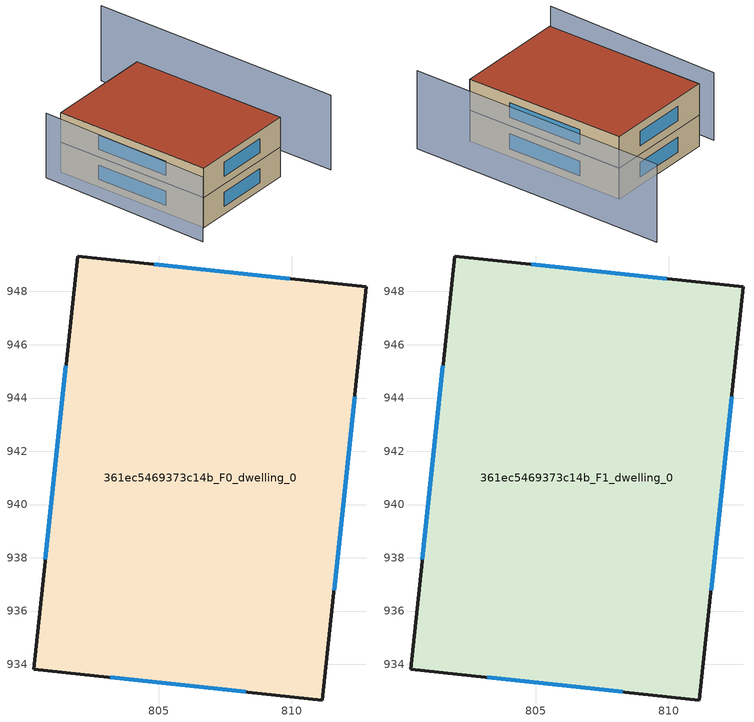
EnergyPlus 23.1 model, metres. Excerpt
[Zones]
361ec5469373c14b_F0_dwelling_0
 floor ground (EU_floor_Construction): 812.8,948.17 811.14,932.66 800.3,933.82 801.95,949.33 z0
 wall outside (EU_wall_Construction): 811.14,932.66 812.8,948.17 801.95,949.33 800.3,933.82 811.14,932.66 z0:3
 window (EU_Window_Construction): 811.58,936.78 812.36,944.05 / 803.18,933.51 808.26,932.97 / 801.51,945.21 800.74,937.94 / 809.92,948.48 804.83,949.03 z0.8:2.2
361ec5469373c14b_F1_dwelling_0
 floor to 361ec5469373c14b_F0_dwelling_0 (EU_floor_Construction): 812.8,948.17 811.14,932.66 800.3,933.82 801.95,949.33 z3
 wall outside (EU_wall_Construction): 811.14,932.66 812.8,948.17 801.95,949.33 800.3,933.82 811.14,932.66 z3:6
 window (EU_Window_Construction): 811.58,936.78 812.36,944.05 / 803.18,933.51 808.26,932.97 / 801.51,945.21 800.74,937.94 / 809.92,948.48 804.83,949.03 z3.8:5.2
 roof outside (EU_roof_Construction): 811.14,932.66 812.8,948.17 801.95,949.33 800.3,933.82 z6
shading: 814.43,929.54 817.17,954.45 z0:7.5; 800.49,949.88 798.16,932.63 z0:6.5
[Building]
EU S2 Campaign: North Axis=0; Terrain=City; Solar Distribution=FullExterior
[Site:Location]
Cape.Town.Intl.AP: Latitude=-33.965; Longitude=18.602; Time Zone=2; Elevation=46
[SizingPeriod:WeatherFileDays]
AnnualSizingPeriod: Begin Month=1; Begin Day of Month=1; End Month=12; End Day of Month=31; Day of Week for Start Day=Monday; Use Weather File Daylight Saving Period=No; Use Weather File Rain and Snow Indicators=No
[MATERIAL]
EU_InternalMass_Material: Roughness=MediumRough; Thickness=0.1; Conductivity=1; Density=1800; Specific Heat=900; Thermal Absorptance=0.9; Solar Absorptance=0.7; Visible Absorptance=0.7
[MATERIAL:NOMASS] Roughness=MediumRough; Thermal Absorptance=0.9; Solar Absorptance=0.7; Visible Absorptance=0.7
Name | Thermal Resistance
EU_wall_NoMass | 0.49467
EU_roof_NoMass | 0.448442
EU_floor_NoMass | 1.33616
[WINDOWMATERIAL:SIMPLEGLAZINGSYSTEM]
EU_Window_SimpleGlazing: UFactor=4.49049; Solar Heat Gain Coefficient=0.75; Visible Transmittance=0.75
[CONSTRUCTION]
EU_wall_Construction: EU_wall_NoMass
EU_roof_Construction: EU_roof_NoMass
EU_floor_Construction: EU_floor_NoMass
EU_Window_Construction: EU_Window_SimpleGlazing
EU_InternalMass_Construction: EU_InternalMass_Material
[ZONE] Type=1; Multiplier=1; Ceiling Height=autocalculate; Floor Area=autocalculate; Part of Total Floor Area=Yes
Name | Volume
361ec5469373c14b_F0_dwelling_0 | 510.706
361ec5469373c14b_F1_dwelling_0 | 510.705
[INTERNALMASS] Construction=EU_InternalMass_Construction; Surface Area=170.235
Name | Zone or ZoneList
361ec5469373c14b_F0_dwelling_0_EU_InternalMass | 361ec5469373c14b_F0_dwelling_0
361ec5469373c14b_F1_dwelling_0_EU_InternalMass | 361ec5469373c14b_F1_dwelling_0
[OTHEREQUIPMENT] Fuel Type=Electricity; Design Level Calculation Method=Watts/Area; Power per Zone Floor Area=1; Fraction Latent=0; Fraction Radiant=0; Fraction Lost=0; Carbon Dioxide Generation Rate=0; EndUse Subcategory=EU_Step8_InternalGains
Name | Zone or ZoneList or Space or SpaceList | Schedule
EU_Step8_InternalGain_361ec5469373c14b_F0_dwelling_0_f000 | 361ec5469373c14b_F0_dwelling_0 | EU_Step8_GainSchedule_361ec5469373c14b_F0_dwelling_0_f000
EU_Step8_InternalGain_361ec5469373c14b_F1_dwelling_0_f000 | 361ec5469373c14b_F1_dwelling_0 | EU_Step8_GainSchedule_361ec5469373c14b_F1_dwelling_0_f000
[ZONEVENTILATION:DESIGNFLOWRATE] Schedule=EU_AlwaysOn; Design Flow Rate Calculation Method=AirChanges/Hour; Air Changes per Hour=0.665257; Ventilation Type=Natural; Fan Pressure Rise=0; Fan Total Efficiency=1; Constant Term Coefficient=1; Temperature Term Coefficient=0; Velocity Term Coefficient=0; Velocity Squared Term Coefficient=0; Minimum Indoor Temperature=-100; Maximum Indoor Temperature=100; Delta Temperature=-100; Minimum Outdoor Temperature=-100; Maximum Outdoor Temperature=100; Maximum Wind Speed=40
Name | Zone or ZoneList or Space or SpaceList
EU_ConstantAir_361ec5469373c14b_F0_dwelling_0 | 361ec5469373c14b_F0_dwelling_0
EU_ConstantAir_361ec5469373c14b_F1_dwelling_0 | 361ec5469373c14b_F1_dwelling_0
[HVACTEMPLATE:THERMOSTAT] Constant Heating Setpoint=20; Constant Cooling Setpoint=50
EU_HeatOnly_361ec5469373c14b_F0_dwelling_0; EU_HeatOnly_361ec5469373c14b_F1_dwelling_0
[HVACTEMPLATE:ZONE:IDEALLOADSAIRSYSTEM] System Availability Schedule=EU_AlwaysOn; Maximum Heating Supply Air Temperature=50; Minimum Cooling Supply Air Temperature=13; Maximum Heating Supply Air Humidity Ratio=0.0156; Minimum Cooling Supply Air Humidity Ratio=0.0077; Heating Limit=NoLimit; Cooling Limit=NoLimit; Heating Availability Schedule=EU_AlwaysOn; Cooling Availability Schedule=EU_CoolingOff; Dehumidification Control Type=ConstantSensibleHeatRatio; Cooling Sensible Heat Ratio=0.7; Dehumidification Setpoint=60; Humidification Control Type=None; Humidification Setpoint=30; Outdoor Air Method=None; Outdoor Air Flow Rate per Person=0.00944; Outdoor Air Flow Rate per Zone Floor Area=0; Outdoor Air Flow Rate per Zone=0; Demand Controlled Ventilation Type=None; Outdoor Air Economizer Type=NoEconomizer; Heat Recovery Type=None; Sensible Heat Recovery Effectiveness=0.7; Latent Heat Recovery Effectiveness=0.65
Name | Template Thermostat
361ec5469373c14b_F0_dwelling_0 | EU_HeatOnly_361ec5469373c14b_F0_dwelling_0
361ec5469373c14b_F1_dwelling_0 | EU_HeatOnly_361ec5469373c14b_F1_dwelling_0
[SIZING:ZONE] Zone Cooling Design Supply Air Temperature Input Method=SupplyAirTemperature; Zone Cooling Design Supply Air Temperature=13; Zone Heating Design Supply Air Temperature Input Method=SupplyAirTemperature; Zone Heating Design Supply Air Temperature=50; Zone Cooling Design Supply Air Humidity Ratio=0.008; Zone Heating Design Supply Air Humidity Ratio=0.008; Cooling Design Air Flow Method=DesignDay; Cooling Design Air Flow Rate=0; Cooling Minimum Air Flow per Zone Floor Area=0.000762; Cooling Minimum Air Flow=0; Cooling Minimum Air Flow Fraction=0.2; Heating Design Air Flow Method=DesignDay; Heating Design Air Flow Rate=0; Heating Maximum Air Flow per Zone Floor Area=0.002032; Heating Maximum Air Flow=0.141576; Heating Maximum Air Flow Fraction=0.3; Account for Dedicated Outdoor Air System=No; Dedicated Outdoor Air System Control Strategy=NeutralSupplyAir; Dedicated Outdoor Air Low Setpoint Temperature for Design=autosize; Dedicated Outdoor Air High Setpoint Temperature for Design=autosize; Zone Load Sizing Method=Sensible Load Only No Latent Load; Zone Latent Cooling Design Supply Air Humidity Ratio Input Method=HumidityRatioDifference; Zone Cooling Design Supply Air Humidity Ratio Difference=0.005; Zone Latent Heating Design Supply Air Humidity Ratio Input Method=HumidityRatioDifference; Zone Humidification Design Supply Air Humidity Ratio Difference=0.005
361ec5469373c14b_F0_dwelling_0; 361ec5469373c14b_F1_dwelling_0
[SCHEDULE:CONSTANT]
Name | Hourly Value
EU_AlwaysOn | 1
EU_CoolingOff | 0
[SCHEDULE:FILE] Column Number=1; Rows to Skip at Top=0; Number of Hours of Data=8760; Column Separator=Comma; Interpolate to Timestep=No; Minutes per Item=60; Adjust Schedule for Daylight Savings=Yes
Name | File
EU_Step8_GainSchedule_361ec5469373c14b_F0_dwelling_0_f000 | ../../schedules/361ec5469373c14b/361ec5469373c14b_F0_dwelling_0_f000_gain.csv
EU_Step8_GainSchedule_361ec5469373c14b_F1_dwelling_0_f000 | ../../schedules/361ec5469373c14b/361ec5469373c14b_F1_dwelling_0_f000_gain.csv
